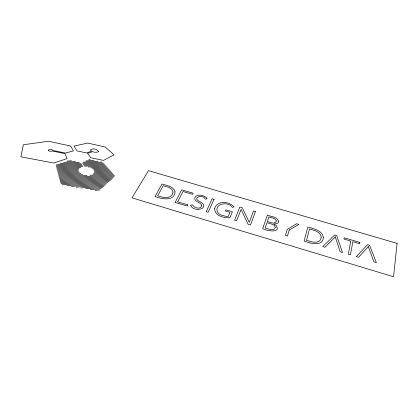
<?xml version="1.0" encoding="UTF-8"?>
<svg xmlns="http://www.w3.org/2000/svg" width="418" height="418" viewBox="0 0 418 418"><rect width="100%" height="100%" fill="white"/><g stroke="black" fill="none" stroke-linecap="round" stroke-linejoin="round"><path stroke-width="0.63" d="M80.873 187.933L103.857 186.297M85.57 188.717L102.535 187.504M90.262 189.5L101.203 188.711M94.959 190.284L99.865 189.934M62.125 184.798L109.098 181.527M66.807 185.582L107.797 182.713M71.494 186.365L106.491 183.899M76.186 187.149L105.179 185.096M60.035 180.539L114.239 176.851M60.323 181.616L112.959 178.011M60.61 182.692L111.679 179.181M60.897 183.779L110.394 180.351M58.896 176.276L82.769 174.687M93.109 174.003L111.862 172.754M59.178 177.336L86.934 175.482M90.001 175.273L112.75 173.752M59.46 178.402L113.644 174.755M59.748 179.468L114.537 175.759M57.496 171.035L78.406 169.682M92.462 168.773L107.457 167.801M57.773 172.075L78.328 170.737M93.527 169.75L108.335 168.788M58.055 173.12L78.678 171.772M94.149 170.758L109.213 169.776M58.332 174.17L79.477 172.78M94.379 171.798L110.091 170.763M58.614 175.22L80.789 173.752M94.087 172.874L110.974 171.756M56.393 166.902L82.273 165.267M83.893 165.167L103.983 163.898M56.665 167.931L82.868 166.265M84.509 166.16L104.85 164.87M56.942 168.961L80.737 167.44M88.114 166.97L105.717 165.847M57.219 169.995L79.023 168.595M90.805 167.837L106.585 166.824M67.073 161.082L71.535 160.81M88.794 159.749L90.272 159.66M63.541 162.325L75.454 161.588M86.014 160.935L94.076 160.439M59.988 163.569L79.373 162.367M83.219 162.127L97.885 161.217M56.409 164.823L81.082 163.286M82.665 163.187L101.694 161.996M56.122 165.878L81.677 164.274M83.276 164.175L103.121 162.926M175.064 191.888C174.499 201.816 160.93 199.01 155.062 196.408L162.038 184.019C166.599 185.54 173.622 186.256 175.064 191.888M214.69 208.436C214.424 215.902 224.053 218.186 229.931 217.721L232.377 211.722L225.955 209.81L225.459 210.996L229.937 212.328L228.275 216.362L225.798 216.32L220.976 215.024A7.979 5.575 10.3 0 1 217.574 212.198C213.619 203.441 228.489 200.995 232.387 207.401L234.111 206.889C229.461 201.283 217.036 200.123 214.69 208.436M48.258 150.182C48.833 151.541 51.053 151.29 52.297 151.044L64.947 153.641L67.115 158.621L53.645 163.036L20.9 156.781L23.371 144.748L48.504 141.258L70.642 146.039L73.49 150.898L65.495 153.066L53.013 150.496C52.119 149.169 49.423 149.142 48.258 150.182M323.375 237.361C322.848 247.237 309.555 243.114 304.121 241.014L307.82 227.058C313.542 228.693 322.1 230.276 323.375 237.361M321.181 237.309L320.663 239.472L319.995 240.407A7.911 5.45 18.8 0 1 316.431 242.132L312.784 242.074L306.519 240.34L309.513 228.892L315.595 230.82L318.72 232.737A7.9 5.439 18.8 0 1 321.008 236.139L321.181 237.309M397.1 243.396L393.568 276.742L132.041 197.866L148.474 170.649L397.1 243.396M172.984 192.238L172.493 194.276L170.967 196.021A7.467 5.126 4.7 0 1 167.017 197.526L163.412 197.437L157.602 195.833L163.281 185.665L168.872 187.447L171.516 189.187A7.456 5.11 4.7 0 1 172.984 192.238M278.461 221.132C279.313 225.579 270.247 222.423 276.173 225.386C281.727 233.928 265.305 230.558 262.729 228.63L267.363 215.113C270.838 216.759 277.296 216.477 278.461 221.132M276.387 220.976C275.478 225.103 269.699 222.042 267.353 221.545L268.941 216.858C271.324 217.924 275.598 217.851 276.387 220.976M359.856 242.419L359.637 243.704L352.829 241.693L350.436 254.875L348.325 254.243L350.765 241.081L343.988 239.08L344.239 237.811L359.856 242.419M275.357 227.413C274.161 231.88 267.901 228.594 265.153 228.019L266.966 222.669C269.589 223.917 274.715 223.766 275.357 227.413M98.512 151.29L97.514 152.157L94.761 152.225A7.461 4.687 -0.1 0 1 92.561 151.666L87.503 153.411L90.889 157.795L103.518 160.402L114.104 154.827L105.143 146.984L87.66 143.06L73.965 146.133L77.027 150.914L86.479 152.91L91.579 151.201L90.57 150.261L90.591 149.66C92.89 148.207 97.049 148.965 98.512 151.29M289.251 230.015L287.469 236.034L285.431 235.423L287.234 229.414L296.571 223.74L298.901 224.424L289.251 230.015M201.816 205.881C200.41 209.742 193.9 208.169 192.646 204.857L190.577 205.201C193.706 213.457 211.774 207.95 199.767 201.575C191.272 197.526 203.111 193.659 205.28 199.099L207.176 198.722C204.684 195.196 197.845 193.419 194.971 197.327C193.33 202.009 201.319 202.019 201.816 205.881M255.429 211.592L250.523 224.973L248.026 224.226L241.134 209.397L236.578 220.803L234.592 220.208L239.854 206.994L242.278 207.709L249.274 222.355L253.475 211.017L255.429 211.592M213.995 199.36L208.154 212.297L206.199 211.712L212.083 198.796L213.995 199.36M187.771 204.846L187.186 206.022L175.126 202.416L181.673 189.819L193.163 193.21L192.604 194.333L182.979 191.491L177.65 201.826L187.771 204.846M368.268 246.594L358.597 257.316L356.272 256.621L367.568 244.697L369.585 245.293L376.367 262.635L373.995 261.924L368.268 246.594M335.293 236.844L325.052 247.278L322.769 246.594L334.693 234.994L336.678 235.58L342.509 252.503L340.174 251.803L335.293 236.844"/></g></svg>
